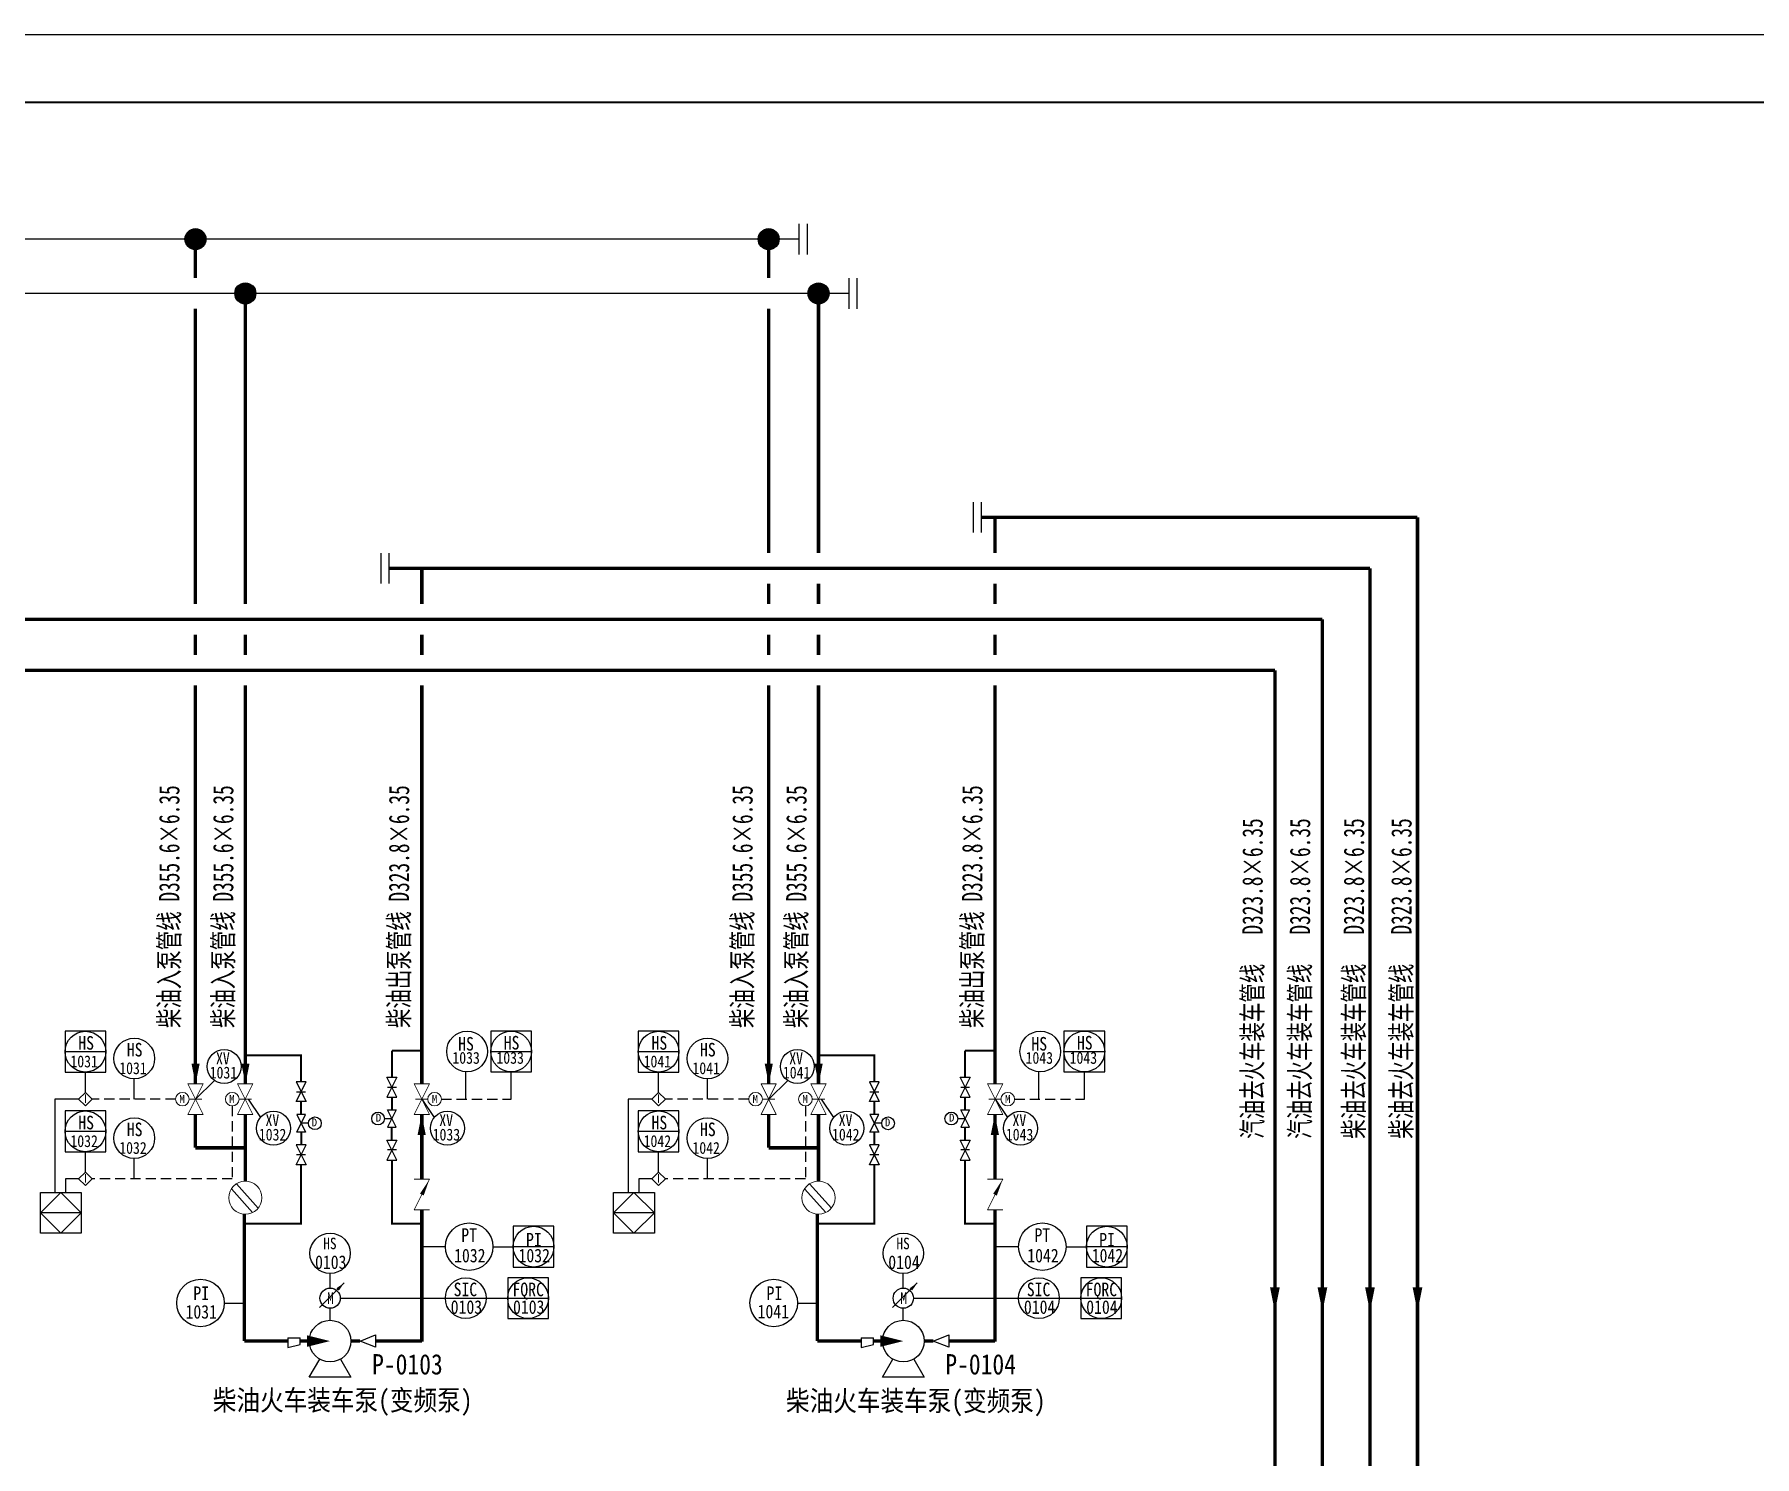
# Model space of a CAD drawing. Header units: millimetres. Extents: x 36820 to 41163, y -3485 to -2358.
# Drawn here: x 38303.5 to 38556.9, y -2689.3 to -2479.8 of the extents above; entities that cross this region are included whole.
import ezdxf
from ezdxf.enums import TextEntityAlignment as Align

# ---------------------------------------------------------------- set-up
doc = ezdxf.new("R2010")
doc.units = ezdxf.units.MM
doc.header["$LTSCALE"] = 6
doc.linetypes.add('DASHED2', pattern=[9.525, 6.35, -3.175])
doc.linetypes.add('HIDDEN', pattern=[0.375, 0.25, -0.125])
for name, color, linetype in [('bc', 7, 'Continuous'), ('BZC', 7, 'Continuous'), ('DEVICE', 4, 'Continuous')]:
    doc.layers.add(name, color=color, linetype=linetype)
doc.styles.add('HT', font='simplex.shx', dxfattribs={"width": 0.75})
doc.styles.add('HZ', font='', dxfattribs={"width": 0.8})
doc.styles.add('HZTXT', font='', dxfattribs={"width": 0.8})
doc.styles.add('ST', font='')
doc.styles.get("Standard").update_dxf_attribs({"font": ''})
doc.styles.get('HZ').set_extended_font_data('NSimSun')
doc.styles.get('HZTXT').set_extended_font_data('NSimSun')
doc.styles.get('ST').set_extended_font_data('SimSun')
doc.styles.get('Standard').set_extended_font_data('NSimSun')
doc.linetypes.add('FENCELINE1', pattern='A,6.35,-2.54,[133,ltypeshp.shx,S=2.54,R=0,X=-2.54,Y=0],-2.54,25.4', length=36.83)

msp = doc.modelspace()

# ---------------------------------------------------------------- hatches: boundary and pattern name
at = {"layer": 'bc', "linetype": 'Continuous', "ltscale": 0.13}
h = msp.add_hatch(color=7, dxfattribs=at)
edge = h.paths.add_edge_path()
edge.add_arc((38327.219, -2509.973), 1.549, 0, 360)
h = msp.add_hatch(color=7, dxfattribs=at)
edge = h.paths.add_edge_path()
edge.add_arc((38411.655, -2509.973), 1.549, 0, 360)
h = msp.add_hatch(color=7, dxfattribs=at)
edge = h.paths.add_edge_path()
edge.add_arc((38334.562, -2517.973), 1.549, 0, 360)
h = msp.add_hatch(color=7, dxfattribs=at)
edge = h.paths.add_edge_path()
edge.add_arc((38418.998, -2517.973), 1.549, 0, 360)

# ---------------------------------------------------------------- linework, layer by layer
at = {"color": 7}
for p, q in [((38416.117, -2507.723), (38416.117, -2512.223)), ((38417.302, -2507.723), (38417.302, -2512.223)), ((38423.46, -2515.723), (38423.46, -2520.223)), ((38424.644, -2515.723), (38424.644, -2520.223)), ((38441.764, -2548.709), (38441.764, -2553.209)), ((38442.948, -2548.709), (38442.948, -2553.209)), ((38354.535, -2556.214), (38354.535, -2560.714)), ((38355.719, -2556.214), (38355.719, -2560.714))]:
    msp.add_line(p, q, dxfattribs=at)
at = {"color": 5}
msp.add_line((38423.46, -2517.973), (37771.824, -2517.973), dxfattribs=at)
for p, q in [((38314.009, -2629.663), (38308.009, -2629.663)), ((38370.723, -2629.637), (38376.723, -2629.637)), ((38398.445, -2629.663), (38392.445, -2629.663)), ((38455.159, -2629.637), (38461.159, -2629.637)), ((38311.009, -2635.663), (38311.009, -2632.663)), ((38367.029, -2636.637), (38367.029, -2632.63)), ((38373.723, -2636.64), (38373.723, -2632.637)), ((38395.445, -2635.663), (38395.445, -2632.663)), ((38451.465, -2636.637), (38451.465, -2632.631)), ((38458.159, -2636.64), (38458.159, -2632.637)), ((38318.203, -2636.663), (38318.203, -2633.663)), ((38327.219, -2636.663), (38330.043, -2633.926)), ((38402.639, -2636.663), (38402.639, -2633.663)), ((38411.655, -2636.663), (38414.479, -2633.926)), ((38334.967, -2636.663), (38336.792, -2639.358)), ((38360.57, -2636.663), (38362.395, -2639.358)), ((38419.403, -2636.663), (38421.228, -2639.358)), ((38445.006, -2636.663), (38446.831, -2639.358)), ((38314.009, -2641.399), (38308.009, -2641.399)), ((38398.445, -2641.399), (38392.445, -2641.399)), ((38311.009, -2647.399), (38311.009, -2644.399)), ((38318.203, -2648.399), (38318.203, -2645.399)), ((38395.445, -2647.399), (38395.445, -2644.399)), ((38402.639, -2648.399), (38402.639, -2645.399)), ((38307.38, -2650.405), (38304.38, -2653.405)), ((38310.38, -2653.405), (38307.38, -2650.405)), ((38391.816, -2650.406), (38388.816, -2653.406)), ((38394.816, -2653.406), (38391.816, -2650.406)), ((38310.38, -2653.405), (38304.38, -2653.405)), ((38304.38, -2653.405), (38307.38, -2656.405)), ((38307.38, -2656.405), (38310.38, -2653.405)), ((38394.816, -2653.406), (38388.816, -2653.406)), ((38388.816, -2653.406), (38391.816, -2656.406)), ((38391.816, -2656.406), (38394.816, -2653.406)), ((38364.033, -2658.388), (38360.564, -2658.388)), ((38364.033, -2658.388), (38360.564, -2658.388)), ((38448.469, -2658.389), (38445, -2658.389)), ((38331.468, -2666.694), (38334.4, -2666.694)), ((38364.033, -2665.975), (38370.033, -2665.975)), ((38364.033, -2665.975), (38370.033, -2665.975)), ((38373.211, -2665.975), (38379.211, -2665.975)), ((38373.211, -2665.975), (38379.211, -2665.975)), ((38415.904, -2666.694), (38418.836, -2666.694)), ((38448.469, -2665.976), (38454.469, -2665.976)), ((38457.647, -2665.976), (38463.647, -2665.976)), ((38340.823, -2671.811), (38340.823, -2673.244)), ((38340.823, -2671.811), (38342.64, -2671.811)), ((38340.823, -2673.244), (38342.64, -2672.775)), ((38342.64, -2672.775), (38342.64, -2671.811)), ((38351.462, -2672.293), (38353.757, -2671.375)), ((38353.757, -2673.211), (38351.462, -2672.293)), ((38353.757, -2671.375), (38353.757, -2673.211)), ((38425.259, -2671.812), (38425.259, -2673.245)), ((38425.259, -2671.812), (38427.076, -2671.812)), ((38425.259, -2673.245), (38427.076, -2672.776)), ((38427.076, -2672.776), (38427.076, -2671.812)), ((38435.898, -2672.294), (38438.193, -2671.376)), ((38438.193, -2673.212), (38435.898, -2672.294)), ((38438.193, -2671.376), (38438.193, -2673.212))]:
    msp.add_line(p, q)
at = {"color": 0}
for p, q in [((38343.513, -2634.097), (38342.05, -2634.097)), ((38342.05, -2637.023), (38343.513, -2634.097)), ((38342.05, -2634.097), (38343.513, -2637.023)), ((38355.418, -2633.433), (38356.882, -2633.433)), ((38356.882, -2636.36), (38355.418, -2633.433)), ((38356.882, -2633.433), (38355.418, -2636.36)), ((38356.813, -2634.929), (38355.502, -2634.929)), ((38427.949, -2634.097), (38426.486, -2634.097)), ((38426.486, -2637.024), (38427.949, -2634.097)), ((38426.486, -2634.097), (38427.949, -2637.024)), ((38439.854, -2633.433), (38441.318, -2633.433)), ((38441.318, -2636.36), (38439.854, -2633.433)), ((38441.318, -2633.433), (38439.854, -2636.36)), ((38441.249, -2634.929), (38439.938, -2634.929)), ((38343.513, -2637.023), (38342.05, -2637.023)), ((38342.118, -2635.593), (38343.43, -2635.593)), ((38355.418, -2636.36), (38356.882, -2636.36)), ((38427.949, -2637.024), (38426.486, -2637.024)), ((38426.554, -2635.593), (38427.866, -2635.593)), ((38439.854, -2636.36), (38441.318, -2636.36)), ((38343.429, -2638.913), (38342.134, -2638.913)), ((38342.134, -2638.913), (38343.429, -2641.502)), ((38342.134, -2641.502), (38343.429, -2638.913)), ((38343.866, -2640.207), (38342.781, -2640.207)), ((38355.065, -2639.513), (38356.15, -2639.513)), ((38355.503, -2638.218), (38356.797, -2638.218)), ((38356.797, -2638.218), (38355.503, -2640.807)), ((38356.797, -2640.807), (38355.503, -2638.218)), ((38427.865, -2638.913), (38426.57, -2638.913)), ((38426.57, -2638.913), (38427.865, -2641.502)), ((38426.57, -2641.502), (38427.865, -2638.913)), ((38428.303, -2640.208), (38427.217, -2640.208)), ((38439.501, -2639.513), (38440.586, -2639.513)), ((38439.939, -2638.218), (38441.233, -2638.218)), ((38441.233, -2638.218), (38439.939, -2640.807)), ((38441.233, -2640.807), (38439.939, -2638.218)), ((38343.429, -2641.502), (38342.134, -2641.502)), ((38355.418, -2642.697), (38356.882, -2642.697)), ((38356.882, -2642.697), (38355.418, -2645.623)), ((38356.882, -2645.623), (38355.418, -2642.697)), ((38355.503, -2640.807), (38356.797, -2640.807)), ((38427.865, -2641.502), (38426.57, -2641.502)), ((38439.854, -2642.697), (38441.318, -2642.697)), ((38441.318, -2642.697), (38439.854, -2645.623)), ((38441.318, -2645.623), (38439.854, -2642.697)), ((38439.939, -2640.807), (38441.233, -2640.807)), ((38343.513, -2643.391), (38342.05, -2643.391)), ((38342.05, -2643.391), (38343.513, -2646.318)), ((38342.05, -2646.318), (38343.513, -2643.391)), ((38342.118, -2644.822), (38343.43, -2644.822)), ((38356.813, -2644.127), (38355.502, -2644.127)), ((38427.949, -2643.392), (38426.486, -2643.392)), ((38426.486, -2643.392), (38427.949, -2646.318)), ((38426.486, -2646.318), (38427.949, -2643.392)), ((38426.554, -2644.823), (38427.866, -2644.823)), ((38441.249, -2644.128), (38439.938, -2644.128)), ((38343.513, -2646.318), (38342.05, -2646.318)), ((38355.418, -2645.623), (38356.882, -2645.623)), ((38427.949, -2646.318), (38426.486, -2646.318)), ((38439.854, -2645.623), (38441.318, -2645.623))]:
    msp.add_line(p, q, dxfattribs=at)
at = {"linetype": 'HIDDEN'}
for p, q in [((38324.292, -2636.663), (38312.009, -2636.663)), ((38332.635, -2637.663), (38332.635, -2648.399)), ((38363.437, -2636.636), (38373.723, -2636.64)), ((38408.728, -2636.663), (38396.445, -2636.663)), ((38417.071, -2637.663), (38417.071, -2648.399)), ((38447.873, -2636.636), (38458.159, -2636.64)), ((38332.635, -2648.399), (38312.009, -2648.399)), ((38417.071, -2648.399), (38396.445, -2648.399))]:
    msp.add_line(p, q, dxfattribs=at)
at = {"lineweight": 13}
for p, q in [((38332.506, -2649.861), (38335.629, -2653.371)), ((38333.258, -2649.113), (38336.459, -2652.711)), ((38416.942, -2649.861), (38420.065, -2653.371)), ((38417.694, -2649.113), (38420.895, -2652.711))]:
    msp.add_line(p, q, dxfattribs=at)
at = {"color": 0, "lineweight": 13}
for p, q in [((38361.691, -2648.464), (38359.437, -2652.971)), ((38361.691, -2648.464), (38359.437, -2648.464)), ((38446.127, -2648.464), (38443.874, -2652.971)), ((38446.127, -2648.464), (38443.874, -2648.464)), ((38361.691, -2652.971), (38359.437, -2652.971)), ((38446.127, -2652.971), (38443.874, -2652.971))]:
    msp.add_line(p, q, dxfattribs=at)
at = {"color": 7, "lineweight": -3}
for p, q in [((38347.051, -2664.487), (38347.051, -2662.34)), ((38431.487, -2664.487), (38431.487, -2662.34)), ((38347.051, -2669.229), (38347.051, -2667.464)), ((38431.487, -2669.229), (38431.487, -2667.465))]:
    msp.add_line(p, q, dxfattribs=at)
at = {"lineweight": -3}
for p, q in [((38343.986, -2677.602), (38345.519, -2674.947)), ((38348.583, -2674.947), (38350.116, -2677.602)), ((38428.422, -2677.602), (38429.955, -2674.948)), ((38433.019, -2674.948), (38434.552, -2677.602)), ((38350.116, -2677.602), (38343.986, -2677.602)), ((38434.552, -2677.602), (38428.422, -2677.602))]:
    msp.add_line(p, q, dxfattribs=at)
at = {"color": 6, "const_width": 0.5}
for points in [[(38172.377, -2565.97), (38493.228, -2565.97)], [(38493.228, -2565.97), (38493.228, -2738.692)], [(38280.377, -2573.475), (38486.228, -2573.475)], [(38486.228, -2573.475), (38486.228, -2731.706)]]:
    msp.add_lwpolyline(points, dxfattribs=at)
for points in [[(38314.009, -2632.663), (38314.009, -2626.663), (38308.009, -2626.663), (38308.009, -2632.663)], [(38370.723, -2626.637), (38370.723, -2632.637), (38376.723, -2632.637), (38376.723, -2626.637)], [(38398.445, -2632.663), (38398.445, -2626.663), (38392.445, -2626.663), (38392.445, -2632.663)], [(38455.159, -2626.637), (38455.159, -2632.637), (38461.159, -2632.637), (38461.159, -2626.637)], [(38311.009, -2635.663), (38310.009, -2636.663), (38311.009, -2637.663), (38312.009, -2636.663)], [(38395.445, -2635.663), (38394.445, -2636.663), (38395.445, -2637.663), (38396.445, -2636.663)], [(38314.009, -2644.399), (38314.009, -2638.399), (38308.009, -2638.399), (38308.009, -2644.399)], [(38398.445, -2644.399), (38398.445, -2638.399), (38392.445, -2638.399), (38392.445, -2644.399)], [(38311.009, -2647.399), (38310.009, -2648.399), (38311.009, -2649.399), (38312.009, -2648.399)], [(38395.445, -2647.399), (38394.445, -2648.399), (38395.445, -2649.399), (38396.445, -2648.399)], [(38310.38, -2650.405), (38310.38, -2656.405), (38304.38, -2656.405), (38304.38, -2650.405)], [(38394.816, -2650.406), (38394.816, -2656.406), (38388.816, -2656.406), (38388.816, -2650.406)], [(38380.024, -2661.388), (38380.024, -2655.388), (38374.024, -2655.388), (38374.024, -2661.388)], [(38380.024, -2661.388), (38380.024, -2655.388), (38374.024, -2655.388), (38374.024, -2661.388)], [(38464.46, -2661.389), (38464.46, -2655.389), (38458.46, -2655.389), (38458.46, -2661.389)], [(38373.211, -2662.975), (38373.211, -2668.975), (38379.211, -2668.975), (38379.211, -2662.975)], [(38373.211, -2662.975), (38373.211, -2668.975), (38379.211, -2668.975), (38379.211, -2662.975)], [(38457.647, -2662.976), (38457.647, -2668.976), (38463.647, -2668.976), (38463.647, -2662.976)]]:
    msp.add_lwpolyline(points, close=True)
at = {"color": 0, "const_width": 0.3}
for points in [[(38342.781, -2634.097), (38342.781, -2630.204), (38334.562, -2630.204)], [(38356.15, -2633.433), (38356.15, -2629.51)], [(38356.15, -2629.51), (38360.612, -2629.51)], [(38427.217, -2634.097), (38427.217, -2630.205), (38418.998, -2630.205)], [(38440.586, -2633.433), (38440.586, -2629.51)], [(38440.586, -2629.51), (38445.048, -2629.51)], [(38342.781, -2638.913), (38342.781, -2637.023)], [(38356.15, -2638.218), (38356.15, -2636.36)], [(38427.217, -2638.913), (38427.217, -2637.024)], [(38440.586, -2638.218), (38440.586, -2636.36)], [(38342.794, -2641.502), (38342.794, -2643.391)], [(38356.137, -2640.807), (38356.137, -2642.697)], [(38427.231, -2641.502), (38427.231, -2643.392)], [(38440.573, -2640.807), (38440.573, -2642.697)], [(38342.781, -2646.318), (38342.781, -2654.986), (38334.4, -2654.986)], [(38356.15, -2645.623), (38356.15, -2654.986), (38360.564, -2654.986)], [(38427.217, -2646.318), (38427.217, -2654.986), (38418.836, -2654.986)], [(38440.586, -2645.623), (38440.586, -2654.986), (38445, -2654.986)]]:
    msp.add_lwpolyline(points, dxfattribs=at)
at = {"lineweight": 13}
for points in [[(38327.235, -2634.409, 0, 1.2, 0), (38327.235, -2631.409, 1.2, 1.2, 0)], [(38334.578, -2634.409, 0, 1.2, 0), (38334.578, -2631.409, 1.2, 1.2, 0)], [(38411.671, -2634.41, 0, 1.2, 0), (38411.671, -2631.41, 1.2, 1.2, 0)], [(38419.014, -2634.41, 0, 1.2, 0), (38419.014, -2631.41, 1.2, 1.2, 0)]]:
    msp.add_lwpolyline(points, format="xyseb", dxfattribs=at)
at = {"color": 0, "lineweight": 13}
for points in [[(38360.54, -2638.916, 0, 1.2, 0), (38360.54, -2641.916, 1.2, 1.2, 0)], [(38444.976, -2638.917, 0, 1.2, 0), (38444.976, -2641.917, 1.2, 1.2, 0)]]:
    msp.add_lwpolyline(points, format="xyseb", dxfattribs=at)
at = {"color": 5, "const_width": 0.5}
for points in [[(38360.564, -2672.376), (38360.564, -2652.971)], [(38445, -2672.376), (38445, -2652.971)], [(38334.4, -2672.293), (38334.4, -2653.611)], [(38418.836, -2672.294), (38418.836, -2653.611)], [(38340.823, -2672.293), (38334.4, -2672.293), (38334.4, -2672.293)], [(38343.651, -2672.293), (38342.64, -2672.293)], [(38350.116, -2672.293), (38351.462, -2672.293)], [(38353.757, -2672.293), (38360.567, -2672.293)], [(38425.259, -2672.294), (38418.836, -2672.294), (38418.836, -2672.294)], [(38428.087, -2672.294), (38427.076, -2672.294)], [(38434.552, -2672.294), (38435.898, -2672.294)], [(38438.193, -2672.294), (38445.003, -2672.294)]]:
    msp.add_lwpolyline(points, dxfattribs=at)
for points in [[(38486.228, -2667.96, 0, 1.44, 0), (38486.228, -2664.36, 1.44, 1.44, 0)], [(38493.228, -2667.96, 0, 1.44, 0), (38493.228, -2664.36, 1.44, 1.44, 0)], [(38500.228, -2667.96, 0, 1.44, 0), (38500.228, -2664.36, 1.44, 1.44, 0)], [(38507.228, -2667.96, 0, 1.44, 0), (38507.228, -2664.36, 1.44, 1.44, 0)]]:
    msp.add_lwpolyline(points, format="xyseb")
at = {"color": 5}
for points in [[(38347.051, -2672.293, 0, 1.7, 0), (38343.651, -2672.293, 0.85, 0.85, 0)], [(38431.487, -2672.294, 0, 1.7, 0), (38428.087, -2672.294, 0.85, 0.85, 0)]]:
    msp.add_lwpolyline(points, format="xyseb", dxfattribs=at)
for centre, radius in [((38311.009, -2629.663), 3), ((38318.203, -2630.663), 3), ((38367.231, -2629.637), 3), ((38373.723, -2629.637), 3), ((38395.445, -2629.663), 3), ((38402.639, -2630.663), 3), ((38451.667, -2629.637), 3), ((38458.159, -2629.637), 3), ((38331.439, -2631.851), 2.5), ((38415.875, -2631.852), 2.5), ((38311.009, -2641.399), 3), ((38318.203, -2642.399), 3), ((38338.724, -2640.944), 2.5), ((38364.327, -2640.944), 2.5), ((38395.445, -2641.399), 3), ((38402.639, -2642.399), 3), ((38423.161, -2640.944), 2.5), ((38448.763, -2640.944), 2.5), ((38377.024, -2658.388), 3), ((38377.024, -2658.388), 3), ((38461.46, -2658.389), 3), ((38327.968, -2666.675), 3.5), ((38367.033, -2665.975), 3), ((38367.033, -2665.975), 3), ((38376.211, -2665.975), 3), ((38376.211, -2665.975), 3), ((38412.404, -2666.676), 3.5), ((38451.469, -2665.976), 3), ((38460.647, -2665.976), 3)]:
    msp.add_circle(centre, radius)
at = {"color": 0, "lineweight": 13}
for centre in [(38325.292, -2636.663), (38332.635, -2636.663), (38362.437, -2636.663), (38409.728, -2636.663), (38417.071, -2636.663)]:
    msp.add_circle(centre, 1, dxfattribs=at)
at = {"lineweight": 13}
for centre, radius in [((38446.873, -2636.663), 1), ((38334.562, -2651.176), 2.441), ((38418.998, -2651.176), 2.441)]:
    msp.add_circle(centre, radius, dxfattribs=at)
at = {"color": 0}
for centre in [(38344.811, -2640.207), (38354.12, -2639.513), (38429.247, -2640.208), (38438.556, -2639.513)]:
    msp.add_circle(centre, 0.944, dxfattribs=at)
at = {"lineweight": -3}
for centre, radius in [((38367.533, -2658.388), 3.5), ((38367.533, -2658.388), 3.5), ((38451.969, -2658.389), 3.5), ((38347.051, -2659.365), 2.975), ((38431.487, -2659.365), 2.975), ((38347.051, -2672.293), 3.065), ((38431.487, -2672.294), 3.065)]:
    msp.add_circle(centre, radius, dxfattribs=at)
at = {"color": 7, "lineweight": -3}
for centre in [(38347.051, -2665.975), (38431.487, -2665.976)]:
    msp.add_circle(centre, 1.489, dxfattribs=at)
at = {"layer": 'bc', "color": 2, "linetype": 'Continuous', "ltscale": 0.13}
for p, q in [((38349.11, -2663.734), (38345.483, -2667.36)), ((38349.11, -2663.734), (38345.483, -2667.36)), ((38433.546, -2663.734), (38429.92, -2667.36))]:
    msp.add_line(p, q, dxfattribs=at)
msp.add_lwpolyline([(37472.334, -2479.821), (38802.086, -2479.821), (38802.086, -3073.821), (37472.334, -3073.821)], close=True, dxfattribs=at)
msp.add_lwpolyline([(37472.334, -2479.821), (38802.086, -2479.821), (38802.086, -3073.821), (37472.334, -3073.821)], close=True, dxfattribs=at)
msp.add_lwpolyline([(37472.334, -2479.821), (38802.086, -2479.821), (38802.086, -3073.821), (37472.334, -3073.821)], close=True, dxfattribs=at)
at = {"layer": 'bc', "color": 2, "linetype": 'Continuous', "ltscale": 0.13, "const_width": 0.3}
msp.add_lwpolyline([(37497.334, -2489.821), (38792.086, -2489.821), (38792.086, -3063.821), (37497.334, -3063.821)], close=True, dxfattribs=at)
msp.add_lwpolyline([(37497.334, -2489.821), (38792.086, -2489.821), (38792.086, -3063.821), (37497.334, -3063.821)], close=True, dxfattribs=at)
msp.add_lwpolyline([(37497.334, -2489.821), (38792.086, -2489.821), (38792.086, -3063.821), (37497.334, -3063.821)], close=True, dxfattribs=at)
at = {"layer": 'bc', "color": 0, "linetype": 'Continuous', "ltscale": 0.13}
for points in [[(38361.691, -2648.464, 0, 0.6, 0), (38360.564, -2650.717, 0.6, 0.6, 0)], [(38446.127, -2648.464, 0, 0.6, 0), (38445, -2650.717, 0.6, 0.6, 0)]]:
    msp.add_lwpolyline(points, format="xyseb", dxfattribs=at)
at = {"layer": 'bc', "color": 2, "linetype": 'Continuous', "ltscale": 0.13}
for points in [[(38349.11, -2663.734, 0, 0.5, 0), (38348.162, -2664.682, 0.5, 0.5, 0)], [(38349.11, -2663.734, 0, 0.5, 0), (38348.162, -2664.682, 0.5, 0.5, 0)], [(38433.546, -2663.734, 0, 0.5, 0), (38432.598, -2664.682, 0.5, 0.5, 0)]]:
    msp.add_lwpolyline(points, format="xyseb", dxfattribs=at)
at = {"layer": 'bc', "color": 7, "linetype": 'Continuous', "ltscale": 0.13}
for centre in [(38327.219, -2509.973), (38411.655, -2509.973), (38334.562, -2517.973), (38418.998, -2517.973)]:
    msp.add_circle(centre, 1.549, dxfattribs=at)
at = {"layer": 'BZC', "color": 5}
msp.add_line((38416.117, -2509.973), (37771.824, -2509.973), dxfattribs=at)
at = {"layer": 'BZC', "color": 0, "lineweight": 13}
for p, q in [((38326.092, -2634.409), (38328.346, -2634.409)), ((38328.346, -2634.409), (38326.092, -2638.916)), ((38328.346, -2638.916), (38326.092, -2634.409)), ((38333.435, -2634.409), (38335.688, -2634.409)), ((38335.688, -2634.409), (38333.435, -2638.916)), ((38335.688, -2638.916), (38333.435, -2634.409)), ((38361.697, -2634.41), (38359.443, -2634.41)), ((38359.443, -2634.41), (38361.697, -2638.917)), ((38359.443, -2638.917), (38361.697, -2634.41)), ((38410.528, -2634.41), (38412.782, -2634.41)), ((38412.782, -2634.41), (38410.528, -2638.917)), ((38412.782, -2638.917), (38410.528, -2634.41)), ((38417.871, -2634.41), (38420.125, -2634.41)), ((38420.125, -2634.41), (38417.871, -2638.917)), ((38420.125, -2638.917), (38417.871, -2634.41)), ((38446.133, -2634.41), (38443.879, -2634.41)), ((38443.879, -2634.41), (38446.133, -2638.917)), ((38443.879, -2638.917), (38446.133, -2634.41)), ((38328.146, -2636.663), (38326.292, -2636.663)), ((38335.488, -2636.663), (38333.635, -2636.663)), ((38359.643, -2636.663), (38361.497, -2636.663)), ((38412.582, -2636.663), (38410.728, -2636.663)), ((38419.925, -2636.663), (38418.071, -2636.663)), ((38444.079, -2636.663), (38445.933, -2636.663)), ((38326.092, -2638.916), (38328.346, -2638.916)), ((38333.435, -2638.916), (38335.688, -2638.916)), ((38361.697, -2638.917), (38359.443, -2638.917)), ((38410.528, -2638.917), (38412.782, -2638.917)), ((38417.871, -2638.917), (38420.125, -2638.917)), ((38446.133, -2638.917), (38443.879, -2638.917))]:
    msp.add_line(p, q, dxfattribs=at)
at = {"layer": 'BZC', "linetype": 'FENCELINE1', "ltscale": 0.5}
for p, q in [((38310.009, -2636.663), (38306.518, -2636.663)), ((38306.518, -2636.663), (38306.518, -2650.405)), ((38394.445, -2636.663), (38390.954, -2636.663)), ((38390.954, -2636.663), (38390.954, -2650.406)), ((38310.009, -2648.399), (38308.076, -2648.399)), ((38308.076, -2648.399), (38308.076, -2650.405)), ((38394.445, -2648.399), (38392.512, -2648.399)), ((38392.512, -2648.399), (38392.512, -2650.406))]:
    msp.add_line(p, q, dxfattribs=at)
at = {"layer": 'BZC', "color": 5, "const_width": 0.5}
for points in [[(38327.219, -2509.973), (38327.219, -2515.723)], [(38411.655, -2509.973), (38411.655, -2515.723)], [(38334.562, -2517.973), (38334.562, -2563.719)], [(38418.998, -2517.973), (38418.998, -2556.214)], [(38327.219, -2520.223), (38327.219, -2563.719)], [(38411.655, -2520.223), (38411.655, -2556.214)], [(38442.948, -2550.959), (38507.228, -2550.959)], [(38444.997, -2556.214), (38444.997, -2550.959)], [(38507.228, -2550.959), (38507.228, -2752.663)], [(38355.719, -2558.464), (38500.228, -2558.464)], [(38360.561, -2563.719), (38360.561, -2558.464)], [(38500.228, -2558.464), (38500.228, -2745.692)], [(38411.655, -2560.714), (38411.655, -2563.719)], [(38418.998, -2560.714), (38418.998, -2563.719)], [(38444.997, -2563.719), (38444.997, -2560.714)], [(38327.219, -2568.219), (38327.219, -2571.225)], [(38334.562, -2568.219), (38334.562, -2571.225)], [(38360.561, -2571.225), (38360.561, -2568.219)], [(38411.655, -2568.219), (38411.655, -2571.225)], [(38418.998, -2568.219), (38418.998, -2571.225)], [(38444.997, -2571.225), (38444.997, -2568.219)], [(38327.219, -2575.725), (38327.219, -2634.409)], [(38334.562, -2575.725), (38334.562, -2634.409)], [(38360.561, -2634.409), (38360.561, -2575.725)], [(38411.655, -2575.725), (38411.655, -2634.41)], [(38418.998, -2575.725), (38418.998, -2634.41)], [(38444.997, -2634.41), (38444.997, -2575.725)], [(38327.219, -2643.826), (38327.219, -2638.916)], [(38334.562, -2648.735), (38334.562, -2638.916)], [(38360.564, -2648.464), (38360.564, -2638.916)], [(38411.655, -2643.826), (38411.655, -2638.917)], [(38418.998, -2648.736), (38418.998, -2638.917)], [(38445, -2648.464), (38445, -2638.917)], [(38327.219, -2643.826), (38334.562, -2643.826)], [(38411.655, -2643.826), (38418.998, -2643.826)]]:
    msp.add_lwpolyline(points, dxfattribs=at)
at = {"layer": 'DEVICE', "color": 0, "linetype": 'DASHED2'}
for p, q in [((38371.033, -2658.388), (38374.024, -2658.388)), ((38371.033, -2658.388), (38374.024, -2658.388)), ((38455.469, -2658.389), (38458.46, -2658.389)), ((38348.54, -2665.975), (38364.033, -2665.975)), ((38348.54, -2665.975), (38364.033, -2665.975)), ((38370.033, -2665.975), (38373.211, -2665.975)), ((38370.033, -2665.975), (38373.211, -2665.975)), ((38432.976, -2665.976), (38448.469, -2665.976)), ((38454.469, -2665.976), (38457.647, -2665.976))]:
    msp.add_line(p, q, dxfattribs=at)
at = {"layer": 'DEVICE', "color": 0}
for p, q in [((38380.024, -2658.388), (38374.024, -2658.388)), ((38380.024, -2658.388), (38374.024, -2658.388)), ((38464.46, -2658.389), (38458.46, -2658.389))]:
    msp.add_line(p, q, dxfattribs=at)

# ---------------------------------------------------------------- texts
at = {"style": 'HZTXT', "width": 0.7}
for s, p in [('汽油去火车装车管线   D323.8×6.35', (38484.397, -2642.495)), ('汽油去火车装车管线   D323.8×6.35', (38491.397, -2642.495)), ('柴油去火车装车管线   D323.8×6.35', (38499.33, -2642.488)), ('柴油去火车装车管线   D323.8×6.35', (38506.33, -2642.488))]:
    msp.add_text(s, height=3, rotation=89.96522, dxfattribs=at).set_placement(p)
at = {"lineweight": -3, "style": 'HT', "width": 0.75}
for p in [(38311.004, -2636.596), (38395.44, -2636.596), (38311.004, -2648.332), (38395.44, -2648.332)]:
    msp.add_text('I', height=1.25, rotation=360, dxfattribs=at).set_placement(p, align=Align.MIDDLE)
at = {"color": 0, "lineweight": -3}
for rotation, p in [(0.21463, (38324.841, -2637.229)), (0.21463, (38332.184, -2637.229)), (359.78537, (38362.028, -2637.225)), (0.21463, (38409.277, -2637.229)), (0.21463, (38416.62, -2637.229)), (359.78537, (38446.464, -2637.226))]:
    msp.add_text('M', height=1.2, rotation=rotation, dxfattribs=at).set_placement(p)
at = {"color": 0, "style": 'ST'}
for p in [(38344.333, -2640.665), (38353.776, -2639.97), (38428.769, -2640.665), (38438.212, -2639.97)]:
    msp.add_text('D', height=1.176, dxfattribs=at).set_placement(p)
at = {"lineweight": -3, "style": 'HZTXT', "width": 0.85}
for s, height, p in [('HS', 1.7, (38347.021, -2657.912)), ('PT', 2, (38367.533, -2656.679)), ('PT', 2, (38367.533, -2656.679)), ('HS', 1.7, (38431.457, -2657.913)), ('PT', 2, (38451.969, -2656.679)), ('M', 1.7, (38347.114, -2665.96)), ('M', 1.7, (38431.55, -2665.96))]:
    msp.add_text(s, height=height, dxfattribs=at).set_placement(p, align=Align.MIDDLE)
for s, p in [('0103', (38344.836, -2661.667)), ('1032', (38365.317, -2660.691)), ('1032', (38374.809, -2660.691)), ('0104', (38429.272, -2661.668)), ('1042', (38449.753, -2660.692)), ('1042', (38459.245, -2660.692)), ('1031', (38325.753, -2668.978)), ('0103', (38364.817, -2668.278)), ('0103', (38373.995, -2668.278)), ('1041', (38410.024, -2668.933)), ('0104', (38449.253, -2668.279)), ('0104', (38458.432, -2668.279))]:
    msp.add_text(s, height=2, dxfattribs=at).set_placement(p)
at = {"style": 'HZTXT', "width": 0.85}
for p in [(38328.066, -2665.238), (38412.503, -2665.238)]:
    msp.add_text('PI', height=2, dxfattribs=at).set_placement(p, align=Align.MIDDLE)
at = {"lineweight": 13, "style": 'HZ', "width": 0.85}
for s, p in [('P-0103', (38353.24, -2677.207)), ('P-0104', (38437.676, -2677.207)), ('柴油火车装车泵(变频泵)', (38329.774, -2682.497)), ('柴油火车装车泵(变频泵)', (38414.206, -2682.58))]:
    msp.add_text(s, height=3, dxfattribs=at).set_placement(p)
at = {"layer": 'BZC', "color": 0, "style": 'HZTXT', "width": 0.7}
for s, p in [('柴油入泵管线 D355.6×6.35', (38324.832, -2626.181)), ('柴油入泵管线 D355.6×6.35', (38332.78, -2626.181)), ('柴油出泵管线 D323.8×6.35', (38358.681, -2626.181)), ('柴油入泵管线 D355.6×6.35', (38409.268, -2626.181)), ('柴油入泵管线 D355.6×6.35', (38409.268, -2626.182)), ('柴油入泵管线 D355.6×6.35', (38417.216, -2626.181)), ('柴油出泵管线 D323.8×6.35', (38443.117, -2626.181))]:
    msp.add_text(s, height=3, rotation=89.96522, dxfattribs=at).set_placement(p)
at = {"layer": 'DEVICE', "color": 0, "width": 0.85}
for s, p in [('HS', (38309.96, -2629.37)), ('HS', (38365.919, -2629.502)), ('HS', (38372.625, -2629.344)), ('HS', (38394.396, -2629.371)), ('HS', (38450.355, -2629.502)), ('HS', (38457.061, -2629.345)), ('HS', (38317.105, -2630.37)), ('HS', (38401.541, -2630.371)), ('HS', (38309.96, -2641.107)), ('HS', (38317.105, -2642.107)), ('HS', (38394.396, -2641.107)), ('HS', (38401.541, -2642.107)), ('PI', (38375.911, -2658.362)), ('PI', (38375.911, -2658.362)), ('PI', (38460.347, -2658.362)), ('SIC', (38365.243, -2665.683)), ('SIC', (38365.243, -2665.683)), ('FQRC', (38373.916, -2665.683)), ('FQRC', (38373.916, -2665.683)), ('SIC', (38449.679, -2665.683)), ('FQRC', (38458.352, -2665.683))]:
    msp.add_text(s, height=2, dxfattribs=at).set_placement(p)
for s, p in [('XV', (38330.243, -2631.527)), ('1033', (38365.058, -2631.435)), ('1033', (38371.55, -2631.435)), ('XV', (38414.679, -2631.527)), ('1043', (38449.494, -2631.436)), ('1043', (38455.986, -2631.436)), ('1031', (38308.794, -2631.966)), ('1031', (38315.988, -2632.966)), ('1031', (38329.308, -2633.608)), ('1041', (38393.23, -2631.966)), ('1041', (38400.424, -2632.966)), ('1041', (38413.744, -2633.608)), ('XV', (38337.529, -2640.619)), ('XV', (38363.132, -2640.619)), ('XV', (38421.965, -2640.619)), ('XV', (38447.568, -2640.62)), ('1032', (38308.794, -2643.702)), ('1032', (38336.551, -2642.742)), ('1033', (38362.154, -2642.742)), ('1042', (38393.23, -2643.702)), ('1042', (38420.987, -2642.742)), ('1043', (38446.59, -2642.742)), ('1032', (38315.988, -2644.702)), ('1042', (38400.424, -2644.702))]:
    msp.add_text(s, height=1.75, rotation=359.78537, dxfattribs=at).set_placement(p)

doc.saveas('drawing.dxf')
